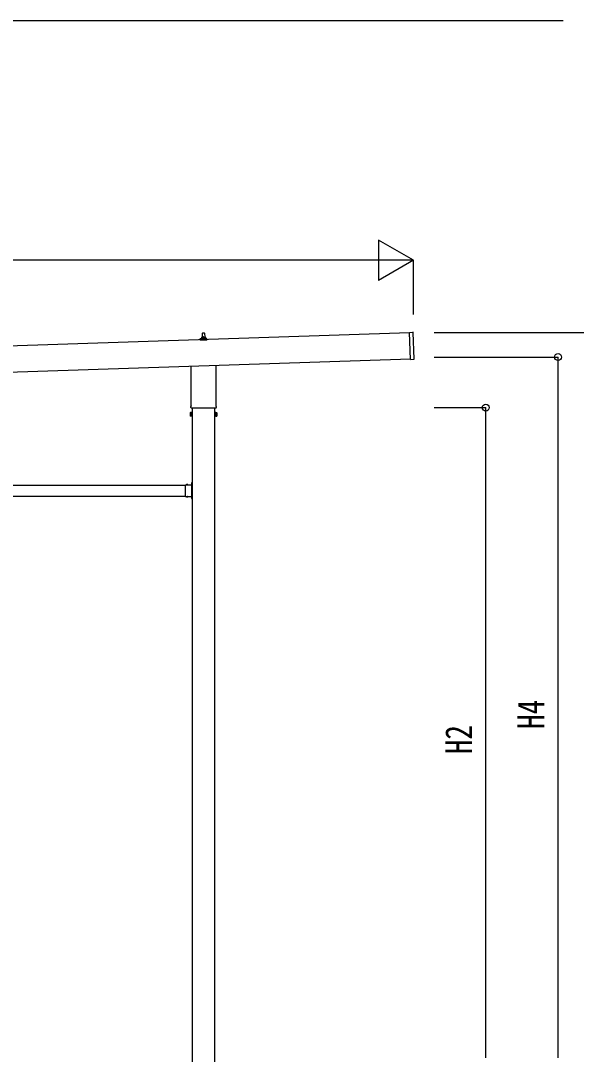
# Model space of a CAD drawing. Units: millimetres, scale not verified. Extents: x -18922 to 18922, y -13365 to 13365.
# Drawn here: x -2480 to 598, y -9435 to -3709 of the extents above; entities that cross this region are included whole.
import ezdxf
from ezdxf.enums import TextEntityAlignment as Align

# ---------------------------------------------------------------- set-up
doc = ezdxf.new("R2010")
doc.units = ezdxf.units.MM
doc.header["$LTSCALE"] = 50
for name, color, linetype in [('0-3_YKK_11', 7, 'Continuous'), ('0-5_YKK_13', 4, 'Continuous'), ('0-6_YKK_A1', 4, 'Continuous'), ('0-7_YKK_D', 6, 'Continuous')]:
    doc.layers.add(name, color=color, linetype=linetype)
doc.styles.add('ＭＳ ゴシック', font='')
doc.styles.get('ＭＳ ゴシック').set_extended_font_data('MS Gothic')

msp = doc.modelspace()

# ---------------------------------------------------------------- linework, layer by layer
at = {"layer": '0-3_YKK_11'}
msp.add_line((524.35, -3708.59), (-15844.85, -3708.59), dxfattribs=at)
at = {"layer": '0-5_YKK_13'}
for p, q in [((-1472.41, -5462.91), (-1471.68, -5439.38)), ((-1470.68, -5438.41), (-1462.14, -5438.41)), ((-1461.14, -5439.38), (-1460.41, -5462.91)), ((-325.64, -5435.47), (-306.65, -5434.84)), ((-320.64, -5585.39), (-325.64, -5435.47)), ((-300.69, -5583.72), (-305.62, -5435.8)), ((-1484.66, -5478.41), (-1484.66, -5470.69)), ((-1448.16, -5478.41), (-1484.66, -5478.41)), ((-1484.28, -5469.91), (-1448.54, -5469.91)), ((-1483.9, -5469.72), (-1477.18, -5468.09)), ((-1476.79, -5467.91), (-1456.03, -5467.91)), ((-1476.41, -5467.12), (-1476.41, -5462.91)), ((-1475.41, -5462.91), (-1457.41, -5462.91)), ((-1456.41, -5467.12), (-1456.41, -5462.91)), ((-1448.93, -5469.72), (-1455.65, -5468.09)), ((-1448.16, -5478.41), (-1448.16, -5470.69)), ((-320.64, -5585.39), (-301.66, -5584.75)), ((-1534.71, -5842.39), (-1534.71, -5622.82)), ((-1398.11, -5618.27), (-1398.11, -5842.39)), ((-1540.41, -5880.67), (-1539.65, -5879.35)), ((-1540.41, -5880.67), (-1540.41, -5897.67)), ((-1540.41, -5897.67), (-1539.65, -5898.98)), ((-1533.41, -5884.26), (-1539.65, -5884.26)), ((-1533.41, -5894.07), (-1539.65, -5894.07)), ((-1536.41, -5851.17), (-1536.41, -5845.67)), ((-1398.47, -5854.67), (-1534.35, -5854.67)), ((-1530.91, -5898.37), (-1533.41, -5898.37)), ((-1401.91, -5898.37), (-1399.41, -5898.37)), ((-1399.41, -5884.26), (-1393.17, -5884.26)), ((-1399.41, -5894.07), (-1393.17, -5894.07)), ((-1396.41, -5845.67), (-1396.41, -5851.17)), ((-1392.41, -5880.67), (-1393.17, -5879.35)), ((-1392.41, -5897.67), (-1393.17, -5898.98)), ((-1392.41, -5880.67), (-1392.41, -5897.67)), ((-1533.41, -5898.98), (-1539.65, -5898.98)), ((-1399.41, -5898.98), (-1393.17, -5898.98)), ((-1566.91, -6290.79), (-1566.91, -6280.4)), ((-1566.91, -6280.4), (-1530.51, -6280.4)), ((-1566.91, -6332.79), (-1566.91, -6292.21)), ((-1563.65, -6279.54), (-1563.65, -6279.7)), ((-1562.95, -6280.4), (-1554.88, -6280.4)), ((-1560.04, -6280.4), (-1561.36, -6277.74)), ((-1557.79, -6280.4), (-1556.46, -6277.74)), ((-1554.18, -6279.54), (-1554.18, -6279.7)), ((-1534.61, -6272.5), (-1528.91, -6272.5)), ((-1530.91, -6282), (-1533.91, -6282)), ((-1530.51, -6271.37), (-1533.17, -6270.05)), ((-1530.51, -6273.63), (-1533.17, -6274.95)), ((-1531.37, -6267.77), (-1531.21, -6267.77)), ((-1531.37, -6277.24), (-1531.21, -6277.24)), ((-1530.91, -6290.79), (-1530.91, -6284)), ((-1530.91, -6332.79), (-1530.91, -6292.21)), ((-1530.51, -6265), (-1528.91, -6265)), ((-1530.51, -6281.96), (-1530.51, -6265)), ((-1530.51, -6268.47), (-1530.51, -6276.54)), ((-1528.91, -6269.5), (-1530.51, -6269.5)), ((-1530.51, -6270.5), (-1528.91, -6270.5)), ((-1530.51, -6274.5), (-1528.91, -6274.5)), ((-1528.91, -6275.5), (-1530.51, -6275.5)), ((-1566.91, -6344.6), (-1566.91, -6334.21)), ((-1566.91, -6344.6), (-1530.51, -6344.6)), ((-1563.65, -6345.46), (-1563.65, -6345.3)), ((-1562.95, -6344.6), (-1554.88, -6344.6)), ((-1560.04, -6344.6), (-1561.36, -6347.26)), ((-1557.79, -6344.6), (-1556.46, -6347.26)), ((-1554.18, -6345.46), (-1554.18, -6345.3)), ((-1533.91, -6343), (-1530.91, -6343)), ((-1530.51, -6351.37), (-1533.17, -6350.05)), ((-1530.51, -6353.63), (-1533.17, -6354.95)), ((-1531.37, -6347.77), (-1531.21, -6347.77)), ((-1530.91, -6341), (-1530.91, -6334.21)), ((-1530.51, -6360), (-1530.51, -6343.04)), ((-1530.51, -6348.47), (-1530.51, -6356.54)), ((-1530.51, -6350.5), (-1528.91, -6350.5)), ((-1530.51, -6354.5), (-1528.91, -6354.5)), ((-1531.37, -6357.24), (-1531.21, -6357.24)), ((-1530.51, -6360), (-1528.91, -6360))]:
    msp.add_line(p, q, dxfattribs=at)
for points in [[(-1533.41, -5898.98), (-1533.41, -5879.35), (-1539.65, -5879.35)], [(-1533.41, -5898.37), (-1533.41, -5879.97), (-1530.91, -5879.97)], [(-1399.41, -5898.37), (-1399.41, -5879.97), (-1401.91, -5879.97)], [(-1399.41, -5898.98), (-1399.41, -5879.35), (-1393.17, -5879.35)], [(-1530.91, -6284), (-1533.91, -6284), (-1533.91, -6280.4)], [(-1528.91, -6280), (-1528.91, -6274), (-1528.91, -6271), (-1528.91, -6265)], [(-1530.91, -6341), (-1533.91, -6341), (-1533.91, -6344.6)], [(-1528.91, -6360), (-1528.91, -6354), (-1528.91, -6351), (-1528.91, -6345)]]:
    msp.add_lwpolyline(points, dxfattribs=at)
for points in [[(-1530.91, -5899.67), (-1530.91, -5878.67), (-1528.91, -5878.67), (-1528.91, -5899.67)], [(-1401.91, -5899.67), (-1401.91, -5878.67), (-1403.91, -5878.67), (-1403.91, -5899.67)]]:
    msp.add_lwpolyline(points, close=True, dxfattribs=at)
for centre, radius, start, end in [((-1470.68, -5439.41), 1, 90, 178.60509), ((-1462.14, -5439.41), 1, 1.39491, 90), ((-306.62, -5435.84), 1, 1.90915, 91.90915), ((-1483.66, -5470.69), 1, 103.62699, 180), ((-1477.41, -5467.12), 1, 283.62699, 0), ((-1472.33, -5463.54), 4.13, 90, 171.17633), ((-1475.41, -5463.91), 1, 90, 180), ((-1463.08, -5462.91), 4.83, 133.60282, 180), ((-1469.74, -5462.91), 4.83, 0, 46.39718), ((-1460.5, -5463.54), 4.13, 8.82367, 90), ((-1457.41, -5463.91), 1, 0, 90), ((-1455.41, -5467.12), 1, 180, 256.37301), ((-1449.16, -5470.69), 1, 0, 76.37301), ((-301.69, -5583.75), 1, 271.90915, 1.90915), ((-1536.07, -5881.81), 4.34, 145.61575, 214.38425), ((-1524.17, -5889.17), 16.24, 162.41205, 197.58795), ((-1536.07, -5896.53), 4.34, 145.61575, 214.38425), ((-1532.41, -5845.67), 4, 125.09963, 180), ((-1532.41, -5851.17), 4, 180, 194.47751), ((-1532.41, -5851.17), 4, 194.47751, 241.04498), ((-1400.41, -5851.17), 4, 298.95502, 345.52249), ((-1400.41, -5845.67), 4, 0, 54.90037), ((-1400.41, -5851.17), 4, 345.52249, 0), ((-1396.76, -5881.81), 4.34, 325.61575, 34.38425), ((-1408.65, -5889.17), 16.24, 342.41205, 17.58795), ((-1396.76, -5896.53), 4.34, 325.61575, 34.38425), ((-1567.61, -6291.5), 1, 314.427, 45.573), ((-1562.95, -6279.7), 0.7, 180, 270), ((-1562.78, -6279.54), 0.862, 129.12355, 180), ((-1558.91, -6284.3), 7, 90, 129.12355), ((-1558.91, -6284.3), 7, 50.87645, 90), ((-1554.88, -6279.7), 0.7, 270, 0), ((-1555.04, -6279.54), 0.862, 0, 50.87645), ((-1526.61, -6272.5), 7, 140.87645, 180), ((-1526.61, -6272.5), 7, 180, 219.12355), ((-1531.37, -6268.63), 0.862, 90, 140.87645), ((-1531.37, -6276.37), 0.862, 219.12355, 270), ((-1531.21, -6268.47), 0.7, 0, 90), ((-1531.21, -6276.54), 0.7, 270, 0), ((-1530.21, -6291.5), 1, 134.427, 225.573), ((-1530.91, -6280), 2, 270, 0), ((-1567.61, -6333.5), 1, 314.427, 45.573), ((-1562.95, -6345.3), 0.7, 90, 180), ((-1562.78, -6345.46), 0.862, 180, 230.87645), ((-1558.91, -6340.7), 7, 230.87645, 270), ((-1558.91, -6340.7), 7, 270, 309.12355), ((-1554.88, -6345.3), 0.7, 0, 90), ((-1555.04, -6345.46), 0.862, 309.12355, 0), ((-1526.61, -6352.5), 7, 140.87645, 180), ((-1526.61, -6352.5), 7, 180, 219.12355), ((-1531.37, -6348.63), 0.862, 90, 140.87645), ((-1530.21, -6333.5), 1, 134.427, 225.573), ((-1531.21, -6348.47), 0.7, 0, 90), ((-1531.21, -6356.54), 0.7, 270, 0), ((-1530.91, -6345), 2, 0, 90), ((-1531.37, -6356.37), 0.862, 219.12355, 270)]:
    msp.add_arc(centre, radius, start, end, dxfattribs=at)
at = {"layer": '0-6_YKK_A1'}
for p, q in [((-325.57, -5437.47), (-5717.64, -5617.17)), ((-5712.81, -5762.09), (-320.74, -5582.36)), ((-1528.91, -5854.67), (-1528.91, -9955.5)), ((-1403.91, -9955.5), (-1403.91, -5854.67)), ((-4465.91, -6282.5), (-1566.91, -6282.5)), ((-4465.91, -6342.5), (-1566.91, -6342.5)), ((-1533.91, -6342.5), (-1529.41, -6342.5))]:
    msp.add_line(p, q, dxfattribs=at)
msp.add_lwpolyline([(-1533.91, -6282.5), (-1529.41, -6282.5), (-1529.41, -6342.5)], dxfattribs=at)
at = {"layer": '0-7_YKK_D'}
for p, q in [((-303.26, -5036.39), (-498.12, -4923.89)), ((-498.12, -4923.89), (-498.12, -5148.89)), ((-528.26, -5036.39), (-5510.11, -5036.39)), ((-303.26, -5036.39), (-692.98, -5036.39)), ((-303.26, -5036.39), (-498.12, -5148.89)), ((-303.26, -5336.67), (-303.26, -5035.39)), ((-189.38, -5436.39), (897.74, -5436.39)), ((-189.38, -5572.17), (497.74, -5572.17)), ((496.74, -9455.5), (496.74, -5572.17)), ((-189.38, -5852.17), (97.74, -5852.17)), ((96.74, -9455.5), (96.74, -5852.17))]:
    msp.add_line(p, q, dxfattribs=at)
for centre in [(496.74, -5572.17), (96.74, -5852.17)]:
    msp.add_circle(centre, 19.12, dxfattribs=at)

# ---------------------------------------------------------------- texts
at = {"layer": '0-7_YKK_D', "style": 'ＭＳ ゴシック', "width": 0.8}
for s, p in [('H4', (464.74, -7632.63)), ('H2', (64.74, -7772.63))]:
    msp.add_text(s, height=148.5, rotation=90, dxfattribs=at).set_placement(p, align=Align.BOTTOM_LEFT)

doc.saveas('drawing.dxf')
